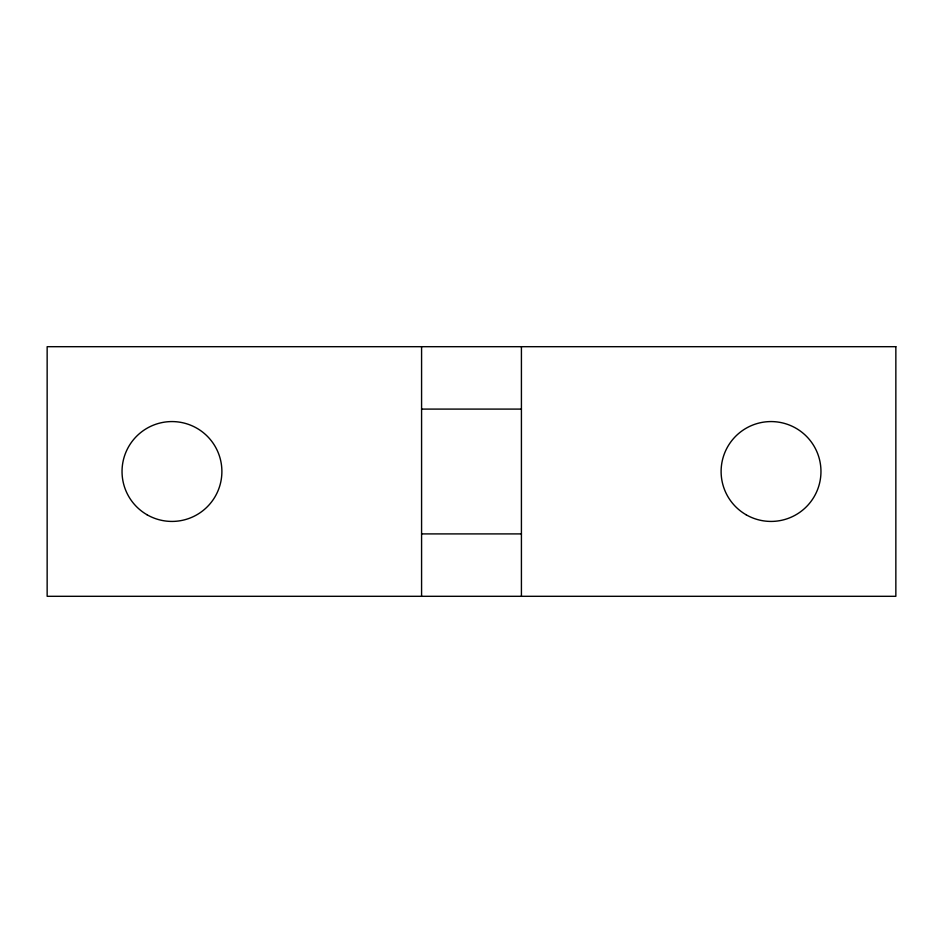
<?xml version="1.0" encoding="UTF-8"?>
<svg xmlns="http://www.w3.org/2000/svg" width="943" height="943" viewBox="0 0 943 943"><rect width="100%" height="100%" fill="white"/><g stroke="black" fill="none" stroke-linecap="round" stroke-linejoin="round"><path stroke-width="1.41" d="M421.58 409.097L521.42 409.097M421.58 533.903L521.42 533.903M521.42 346.694L521.42 596.306M421.58 346.694L421.58 596.306M895.85 346.694L47.15 346.694L47.15 596.306L895.85 596.306L895.85 346.694M147.002 514.737A49.92 49.92 0 0 0 221.888 471.5A49.92 49.92 0 0 0 147.002 428.263A49.92 49.92 0 0 0 147.002 514.737M746.078 514.737A49.92 49.92 0 0 0 820.964 471.5A49.92 49.92 0 0 0 746.078 428.263A49.92 49.92 0 0 0 746.078 514.737"/></g></svg>
